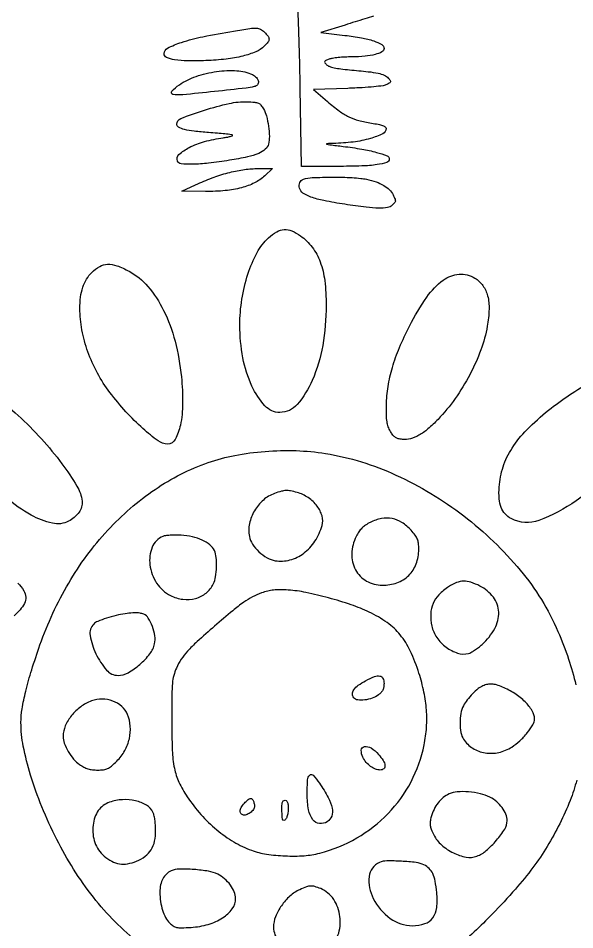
# Model space of a CAD drawing. Header units: inches. Extents: x 0 to 5940, y 0 to 4205.
# Drawn here: x 5453.5 to 5472.47, y 759.13 to 790.22 of the extents above; entities that cross this region are included whole.
import ezdxf

# ---------------------------------------------------------------- set-up
doc = ezdxf.new("R2010")
doc.units = ezdxf.units.IN
doc.header["$LTSCALE"] = 50
doc.header["$MEASUREMENT"] = 0
doc.layers.get('0').update_dxf_attribs({"color": 1})

# ---------------------------------------------------------------- blocks, each defined once
blk = doc.blocks.new('JACZ-COO-GE-001-CAR-LOGO-R00')
at = {"color": 8}
for points in [[(5446.11, 3268.3, 0.000604), (5442.01, 3267.04, 0.000622), (5437.3, 3265.57, 0.000612), (5432.57, 3264.09), (5421.07, 3260.46), (5432.5, 3259.16, -0.016264), (5440.38, 3258.01, -0.037146), (5446.19, 3256.51, -0.050764), (5449.97, 3254.79, -0.266417), (5451.07, 3252.88, -0.280984), (5450.11, 3251.3, -0.055312), (5446.88, 3250.07, -0.041112), (5442.06, 3249.23, -0.020712), (5435.88, 3248.93, 0.011255), (5432.55, 3248.84, 0.012058), (5429.3, 3248.59, 0.011676), (5426.52, 3248.24, 0.054172), (5424.96, 3247.84, 0.015179), (5423.36, 3247.17, 0.185651), (5422.9, 3246.71, 0.273701), (5422.97, 3246.16, 0.032333), (5423.81, 3245.21, 0.114301), (5425.03, 3244.45, 0.027794), (5427.32, 3243.8, 0.022326), (5430.5, 3243.24, 0.009903), (5434.73, 3242.78, -0.00453), (5443.59, 3241.9, -0.025251), (5448.31, 3241.14, -0.049285), (5451.19, 3240.23, -0.10767), (5453.06, 3238.89, -0.022836), (5454.01, 3237.73, -0.216903), (5454.15, 3237.13, -0.200616), (5453.78, 3236.6, -0.019329), (5452.4, 3235.79, -0.089613), (5450.67, 3235.23, -0.008968), (5446.31, 3234.72, -0.010066), (5440.7, 3234.28, -0.005513), (5433.8, 3233.96), (5417.53, 3233.38), (5424.2, 3227.67, 0.01793), (5429.87, 3223.16, 0.045109), (5434.38, 3220.42, 0.049846), (5439.03, 3218.69, 0.026374), (5445.07, 3217.44, -0.011409), (5448.32, 3216.87, -0.036902), (5450.42, 3216.29, -0.06052), (5451.68, 3215.66, -0.251317), (5452.07, 3214.93, -0.287157), (5450.47, 3212.38, -0.043388), (5444.57, 3210.12, -0.038454), (5436.45, 3208.46, -0.026444), (5427.07, 3207.78, 0.006747), (5423.9, 3207.67, 0.842855), (5423.87, 3207.46, 0.042301), (5425.28, 3207.17, 0.001073), (5431.71, 3206.37, -0.012428), (5440.54, 3205.08, -0.024147), (5447.49, 3203.54, -0.023142), (5452.53, 3201.91, -0.312466), (5453.57, 3200.4, -0.325676), (5452.36, 3198.74, -0.042431), (5447.86, 3197.7, -0.027645), (5440.5, 3197.07, -0.007731), (5428.96, 3196.88), (5411.85, 3196.88), (5411.26, 3234.13, 0.002299), (5410.96, 3248.94, 0.002907), (5410.53, 3262.63, 0.002301), (5410.06, 3274.1, 0.023476)], [(5542.63, 2905.11, -0.034016), (5539.51, 2895.4, -0.020557), (5534.59, 2884.38, -0.021841), (5528.62, 2873.58, -0.023141), (5521.85, 2863.56, -0.020514), (5513.47, 2853.24, -0.011787), (5502.58, 2841.48, -0.020941), (5484.89, 2824.7, -0.05237)], [(5334.78, 2827.53, -0.058878), (5312.99, 2849.4, -0.050387), (5295.56, 2876.88, -0.018999), (5288.5, 2892.42, -0.022961), (5283.12, 2907.51, -0.025288), (5279.67, 2921.21, -0.048881), (5278.57, 2932.46, -0.041543), (5279.11, 2938.93, -0.018491), (5280.83, 2947.32, -0.015487), (5283.65, 2957.44, -0.009083), (5287.6, 2969.38, -0.047986), (5301.23, 2998.78, -0.053814), (5319.79, 3023.85, -0.056681), (5342.29, 3043.29, -0.065357), (5367.57, 3056.09, -0.037776), (5380.17, 3059.48, -0.027583), (5394.54, 3061.39, -0.027144), (5409.34, 3061.72, -0.032308), (5423.24, 3060.38, -0.068138), (5456.74, 3050.14, -0.055233), (5488.93, 3030.7, -0.055645), (5515.84, 3004.87, -0.072068), (5533.73, 2975.76, -0.020105), (5538.76, 2962.65, -0.026728), (5542.21, 2950.36, -0.028112)], [(5277.01, 2998.8, -0.0652), (5279.89, 2995.14, -0.119426), (5280.82, 2992.1, -0.136211), (5280.18, 2989.13, -0.055291), (5278.12, 2986.05, -0.043457), (5275.26, 2983.22, -0.038772)]]:
    blk.add_lwpolyline(points, format="xyb", dxfattribs=at)
for points in [[(5394.26, 3260.7, -0.041939), (5395.95, 3258.82, -0.166541), (5396.43, 3257.37, -0.163035), (5395.92, 3255.9, -0.03977), (5394.18, 3253.98, -0.089461), (5390.12, 3251.35, -0.038798), (5383.98, 3249.31, -0.031799), (5376.07, 3247.89, -0.01858), (5366.47, 3247.14, -0.01359), (5357.69, 3247.02, -0.038101), (5351.56, 3247.57, -0.060092), (5347.74, 3248.69, -0.299706), (5346.57, 3250.47, -0.285907), (5348.23, 3253.14, -0.035587), (5354.84, 3255.82, -0.027775), (5365, 3258.51, -0.010267), (5379.57, 3261.21, -0.003732), (5387.37, 3262.43, -0.045504), (5390.38, 3262.6, -0.112599), (5392.31, 3262.09, -0.067935)], [(5388.57, 3240.52, -0.059734), (5389.55, 3239.91, -0.049669), (5390.43, 3239.06, -0.051719), (5391.08, 3238.1, -0.087889), (5391.38, 3237.18, -0.219824), (5390.94, 3235.69, -0.15731), (5389.42, 3234.79, -0.027463), (5385.55, 3234.13, -0.000978), (5370.57, 3232.45, -0.003621), (5355.4, 3230.9, -0.071488), (5350.73, 3231.12, -0.586969), (5350.24, 3232.59, -0.057195), (5353.82, 3235.69, -0.068346), (5361.75, 3239.64, -0.047078), (5371.54, 3241.96, -0.048151), (5381.17, 3242.36, -0.095308)], [(5393.84, 3224.17, -0.069178), (5395.2, 3220.84, -0.027835), (5396.16, 3216, -0.027845), (5396.58, 3211.08, -0.068722), (5396.19, 3207.49, -0.153644), (5394.65, 3204.98, -0.080289), (5391.51, 3203.04, -0.045822), (5386.24, 3201.39, -0.012434), (5377.66, 3199.77, -0.011549), (5367.75, 3198.39, -0.02545), (5360.13, 3197.89, -0.027409), (5354.63, 3198.12, -0.284451), (5352.91, 3199.43, -0.309676), (5353.65, 3202.52, -0.066281), (5358.44, 3205.82, -0.050246), (5365.81, 3208.68, -0.034647), (5374.59, 3210.48, 0.011367), (5376.49, 3210.77, 0.021715), (5377.99, 3211.11, 0.022963), (5379.03, 3211.44, 0.546355), (5379.09, 3211.69, 0.167604), (5378.6, 3211.93, 0.0027), (5375.51, 3212.29, 0.006738), (5371.88, 3212.64, 0.004378), (5367.68, 3212.96, -0.011613), (5360.81, 3213.57, -0.035696), (5356.22, 3214.42, -0.056688), (5353.41, 3215.51, -0.279241), (5352.57, 3216.9, -0.310624), (5354.46, 3219.64, -0.014262), (5365.75, 3223.61, -0.022577), (5377.52, 3226.79, -0.063092), (5386.02, 3227.58, -0.012497), (5389.61, 3227.37, -0.082108), (5391.36, 3226.93, -0.119572), (5392.56, 3226.01, -0.039101)], [(5394.41, 3192.42, -0.071254), (5389.54, 3189.04, -0.051481), (5383.36, 3186.7, -0.042334), (5375.66, 3185.34, -0.024078), (5366.21, 3184.95), (5355.07, 3185.03), (5361.57, 3188.1, -0.020506), (5369.36, 3191.4, -0.025131), (5376.89, 3193.81, -0.027265), (5384.01, 3195.29, -0.036723), (5390.57, 3195.8), (5398.07, 3195.82)], [(5442.77, 3190.77, -0.032207), (5447.28, 3189.52, -0.04898), (5450.96, 3187.82, -0.058501), (5453.71, 3185.74, -0.094951), (5455.4, 3183.36, -0.008733), (5456.32, 3181.23, -0.11903), (5456.45, 3180.4, -0.158513), (5456.16, 3179.7, -0.018823), (5455, 3178.45, -0.156081), (5452.71, 3177.27, -0.045977), (5448.74, 3176.98, -0.027252), (5442.56, 3177.42, -0.006618), (5432.44, 3178.85, -0.010277), (5422.47, 3180.6, -0.037559), (5416.29, 3182.31, -0.064485), (5412.57, 3184.21, -0.182713), (5410.93, 3186.56, -0.158859), (5411.11, 3189.18, -0.220826), (5412.8, 3190.75, -0.069189), (5416.97, 3191.51, -0.007506), (5426.77, 3191.76, -0.009545), (5431.26, 3191.73, -0.008663), (5435.88, 3191.52, -0.008708), (5440.02, 3191.19, -0.027382)], [(5411.4, 3163.89, -0.074983), (5416.97, 3158.41, -0.073017), (5420.74, 3151.49, -0.059058), (5422.89, 3142.54, -0.029259), (5423.57, 3130.85, -0.042994), (5421.92, 3111.7, -0.058962), (5416.98, 3095.14, -0.075305), (5409.84, 3083.68, -0.219083), (5401.57, 3079.88, -0.21174), (5394.49, 3083.02, -0.076855), (5388.3, 3092.4, -0.060951), (5384.01, 3105.91, -0.046495), (5382.57, 3121.38, -0.03929), (5383.54, 3133.73, -0.040073), (5386.43, 3145.69, -0.043242), (5390.8, 3155.9, -0.084182), (5396.2, 3162.89, -0.052812), (5400.11, 3165.8, -0.11766), (5403.63, 3166.88, -0.118966), (5407.23, 3166.26, -0.054666)], [(5329.93, 3147.03, -0.095849), (5338.9, 3139.77, -0.059872), (5346.32, 3128.41, -0.051757), (5351.76, 3113.8, -0.038266), (5354.78, 3096.8, -0.026327), (5355.38, 3084.1, -0.049485), (5354.31, 3073.9, -0.070772), (5351.86, 3067.09, -0.278043), (5348.2, 3064.88, -0.159646), (5343.78, 3066.32, -0.024289), (5336.49, 3072.25, -0.025711), (5328.46, 3080.21, -0.021964), (5320.84, 3089.38, -0.038698), (5314.89, 3098.62, -0.037973), (5310.38, 3108.72, -0.03892), (5307.56, 3119.13, -0.046201), (5306.59, 3129.26, -0.031063), (5306.91, 3134.77, -0.049022), (5307.94, 3139.38, -0.055929), (5309.71, 3143.24, -0.061258), (5312.24, 3146.48, -0.069689), (5315.99, 3149.31, -0.119522), (5319.74, 3150.34, -0.096232), (5324.12, 3149.64, -0.034363)], [(5494.23, 3143.78, -0.099129), (5498.04, 3140.22, -0.09263), (5500.3, 3135.38, -0.071954), (5501, 3129.01, -0.03499), (5500.14, 3120.85, -0.04505), (5497.09, 3109.61, -0.032986), (5491.81, 3097.8, -0.032223), (5484.84, 3086.46, -0.036519), (5476.73, 3076.6, -0.024799), (5471.93, 3072.04, -0.049371), (5467.64, 3069.03, -0.063208), (5463.65, 3067.41, -0.086313), (5459.8, 3067.07, -0.040074), (5457.86, 3067.39, -0.086731), (5456.48, 3068.01, -0.081129), (5455.33, 3069.08, -0.031754), (5454.12, 3070.88, -0.04569), (5453.08, 3073.1, -0.049108), (5452.49, 3075.42, -0.032946), (5452.23, 3078.49, -0.008928), (5452.22, 3083.38, -0.035579), (5453, 3092.22, -0.03134), (5455.03, 3101.24, -0.028495), (5458.4, 3110.73, -0.020219), (5463.2, 3120.96, -0.030027), (5471.45, 3134.75, -0.084553), (5479.23, 3142.8, -0.140319), (5486.76, 3145.6, -0.158845)], [(5570.22, 3098.95, -0.150427), (5573.85, 3094.85, -0.093671), (5575.39, 3088.55, -0.073793), (5574.64, 3080.71, -0.048902), (5571.62, 3072.17, -0.068879), (5559.54, 3053.55, -0.059897), (5542.33, 3037.88, -0.067057), (5524.65, 3028.57, -0.210048), (5511.54, 3029.4, -0.087211), (5508.6, 3031.63, -0.095373), (5506.72, 3034.67, -0.074381), (5505.8, 3038.82, -0.0331), (5505.79, 3044.42, -0.064217), (5507.66, 3054.02, -0.06262), (5511.91, 3062.92, -0.052803), (5518.94, 3071.68, -0.028786), (5529.21, 3080.9, -0.020981), (5539.2, 3088.21, -0.020559), (5549.83, 3094.71, -0.019124), (5559.44, 3099.59, -0.105714), (5565.07, 3100.85, -0.067069), (5566.05, 3100.73, -0.023896), (5567.41, 3100.3, -0.023208), (5568.87, 3099.69, -0.025332)], [(5256.16, 3093.89, -0.04467), (5266.1, 3087.7, -0.023961), (5277.22, 3078.45, -0.022806), (5288.26, 3067.36, -0.024084), (5298.03, 3055.5, -0.024839), (5305.17, 3044.87, -0.107368), (5307.61, 3037.71, -0.190912), (5306.19, 3032.43, -0.113732), (5301.16, 3028.17, -0.178126), (5293.51, 3027.21, -0.069311), (5283.41, 3031.08, -0.050562), (5271.49, 3039.33, -0.02597), (5258.3, 3051.84, -0.020781), (5250.29, 3061, -0.06355), (5245.99, 3068.02, -0.056071), (5243.3, 3076.36, -0.013633), (5240.82, 3090.64, -0.03831), (5240.73, 3092.01, -0.037452), (5240.85, 3093.39, -0.04002), (5241.14, 3094.59, -0.093894), (5241.58, 3095.39, -0.177771), (5243.72, 3096.64, -0.069305), (5247.2, 3096.76, -0.054845), (5251.5, 3095.83, -0.036544)], [(5399.07, 3041.38, 0.095634), (5393.73, 3038.24, 0.079697), (5389.53, 3033.16, 0.080265), (5387.16, 3027.06, 0.099453), (5387.08, 3020.98, 0.10019), (5388.56, 3017.33, 0.058008), (5391.62, 3013.69, 0.057408), (5395.5, 3010.81, 0.089589), (5399.4, 3009.41, 0.108289), (5406.36, 3009.74, 0.095441), (5412.91, 3012.94, 0.087649), (5418.22, 3018.64, 0.074406), (5421.64, 3026.14, 0.141125), (5421.64, 3030.67, 0.09158), (5419.28, 3035.39, 0.082123), (5415.07, 3039.39, 0.081515), (5409.79, 3041.83, 0.018973), (5406.65, 3042.58, 0.059503), (5404.48, 3042.75, 0.057489), (5402.31, 3042.4, 0.016865)], [(5444.53, 3027.63, 0.032548), (5442.32, 3026.32, 0.047084), (5440.57, 3024.88, 0.047084), (5439.12, 3023.13, 0.032548), (5437.82, 3020.92, 0.108228), (5435.73, 3012.77, 0.132736), (5437.5, 3005.14, 0.140994), (5442.74, 2999.75, 0.128383), (5450.25, 2997.73, 0.087554), (5457.23, 2998.9, 0.109657), (5462.79, 3002.39, 0.110054), (5466.33, 3007.88, 0.088702), (5467.57, 3014.81, 0.024822), (5467.43, 3017.71, 0.069948), (5466.95, 3019.69, 0.067342), (5465.93, 3021.49, 0.021789), (5463.97, 3023.86, 0.066242), (5459.6, 3027.57, 0.095239), (5454.9, 3029.45, 0.096214), (5449.87, 3029.45, 0.068877)], [(5345.96, 3020.96, 0.196256), (5340.9, 3015.79, 0.129763), (5339.82, 3007.45, 0.11321), (5343.04, 2998.75, 0.130422), (5349.61, 2992.86, 0.087334), (5355.53, 2991.04, 0.096421), (5361.49, 2991.46, 0.102981), (5366.56, 2994.01, 0.114509), (5369.96, 2998.3, 0.069205), (5371.05, 3001.76, 0.033775), (5371.51, 3006.38, 0.033686), (5371.35, 3010.95, 0.081296), (5370.47, 3014.21, 0.116675), (5368.37, 3016.91, 0.061276), (5364.73, 3019.18, 0.053018), (5360.01, 3020.78, 0.042123), (5354.68, 3021.52, 0.014043), (5351.99, 3021.59, 0.015404), (5349.39, 3021.5, 0.014964), (5347.18, 3021.29, 0.071322)], [(5481.79, 2997, 0.057194), (5477.18, 2993.22, 0.091379), (5474.37, 2989, 0.093072), (5473.27, 2984.11, 0.061314), (5473.78, 2978.35, 0.100699), (5476.15, 2972.92, 0.078935), (5480.63, 2968.28, 0.083446), (5486.06, 2965.47, 0.140164), (5491.15, 2965.31, 0.064459), (5492.37, 2965.79, 0.019307), (5494.08, 2966.82, 0.019008), (5495.94, 2968.14, 0.019524), (5497.67, 2969.59, 0.08215), (5503.68, 2977.14, 0.137163), (5505.56, 2984.98, 0.154543), (5503.04, 2992.01, 0.113337), (5496.64, 2997.34, 0.036759), (5492.32, 2999.15, 0.08654), (5488.87, 2999.67, 0.091963), (5485.59, 2998.98, 0.045448)], [(5392.9, 2994.1, 0.034913), (5388.55, 2992.18, 0.033032), (5384.42, 2989.65, 0.020078), (5379.19, 2985.63, 0.004421), (5370.57, 2978.28, 0.005343), (5362.26, 2970.92, 0.024091), (5357.66, 2966.34, 0.039407), (5354.72, 2962.56, 0.039963), (5352.43, 2958.38, 0.040942), (5351.18, 2954.84, 0.041792), (5350.53, 2951.16, 0.020226), (5350.25, 2945.66, 0.002625), (5350.19, 2933.88, 0.009032), (5350.46, 2919.23, 0.040233), (5351.47, 2910.69, 0.059657), (5353.61, 2904.14, 0.038277), (5357.54, 2897.17, 0.034909), (5364.06, 2888.74, 0.037032), (5371.57, 2881.48, 0.038717), (5379.71, 2875.71, 0.047738), (5388.11, 2871.71, 0.049788), (5395.18, 2869.91, 0.027044), (5404.1, 2869.05, 0.027004), (5413.13, 2869.16, 0.047062), (5420.51, 2870.36, 0.067579), (5438.16, 2877.6, 0.069955), (5453, 2889.21, 0.07077), (5463.93, 2904.34, 0.071832), (5470.14, 2921.84, 0.032606), (5471.26, 2930.21, 0.034967), (5471.24, 2938.45, 0.033535), (5470.05, 2946.91, 0.025844), (5467.67, 2955.92, 0.031349), (5463.53, 2966.51, 0.061931), (5458.75, 2974.14, 0.067409), (5452.54, 2979.97, 0.04417), (5444.07, 2984.94, 0.028217), (5435.5, 2988.42, 0.015776), (5424.75, 2991.72, 0.015758), (5414, 2994.29, 0.033842), (5405.57, 2995.44, 0.014221), (5401.64, 2995.59, 0.029183), (5398.56, 2995.45, 0.033428), (5395.81, 2994.97, 0.02628)], [(5328.07, 2984.18, 0.026478), (5323.78, 2983.38, 0.01956), (5319.14, 2982.06, 0.017261), (5315.04, 2980.56, 0.100431), (5313.13, 2979.3, 0.243284), (5311.41, 2973.89, 0.068241), (5314.16, 2965.17, 0.067285), (5319.22, 2957.38, 0.21846), (5324.68, 2954.88, 0.128767), (5329.45, 2956.13, 0.050368), (5335.06, 2960.07, 0.050267), (5339.84, 2965.14, 0.110482), (5342.08, 2969.95, 0.094282), (5342.19, 2973.66, 0.04874), (5341, 2978.18, 0.048714), (5339.08, 2982.14, 0.166041), (5336.9, 2983.94, 0.031702), (5335.15, 2984.48, 0.05242), (5333.61, 2984.69, 0.033453), (5331.65, 2984.61, 0.006291)], [(5451.07, 2950.99, -0.042451), (5450.93, 2949.29, -0.070769), (5450.49, 2947.92, -0.072528), (5449.69, 2946.76, -0.046924), (5448.48, 2945.66, -0.073496), (5445.5, 2944.05, -0.056346), (5441.89, 2943.19, -0.060385), (5438.6, 2943.18, -0.192203), (5436.71, 2944.21, -0.182109), (5436.07, 2946.05, -0.145663), (5436.73, 2948.06, -0.086493), (5438.83, 2950.18, -0.034), (5442.35, 2952.35, -0.026413), (5446.57, 2954.29, -0.134021), (5449.12, 2954.57, -0.255856), (5450.55, 2953.47, -0.103786)], [(5498.07, 2949.94, 0.074916), (5495.83, 2948.6, 0.028138), (5493.14, 2946.13, 0.028161), (5490.6, 2943.21, 0.04336), (5488.79, 2940.4, 0.0795), (5487.57, 2936.8, 0.044064), (5487.2, 2932.17, 0.044328), (5487.63, 2927.66, 0.099133), (5488.91, 2924.48, 0.108348), (5493.25, 2920.23, 0.100604), (5499.1, 2918.04, 0.095206), (5505.61, 2918.25, 0.086081), (5511.83, 2920.83, 0.046858), (5515.57, 2923.73, 0.03508), (5519.12, 2927.55, 0.03454), (5521.81, 2931.4, 0.135815), (5522.57, 2934.16, 0.138461), (5521.48, 2938.02, 0.059212), (5518.12, 2942.27, 0.051999), (5513.21, 2946.25, 0.045515), (5507.35, 2949.33, 0.025704), (5504.55, 2950.33, 0.056663), (5502.32, 2950.73, 0.065835), (5500.27, 2950.6, 0.047366)], [(5312.07, 2942.72, 0.072233), (5306.97, 2939.97, 0.063692), (5302.61, 2935.77, 0.066791), (5299.63, 2930.84, 0.100578), (5298.59, 2925.94, 0.090064), (5299.16, 2922.63, 0.044047), (5300.99, 2918.74, 0.043351), (5303.55, 2915.09, 0.066385), (5306.41, 2912.49, 0.031812), (5308.46, 2911.26, 0.045999), (5310.41, 2910.46, 0.044999), (5312.51, 2910.02, 0.028776), (5315.01, 2909.88, 0.027881), (5317.85, 2910.04, 0.081813), (5319.74, 2910.57, 0.070145), (5321.51, 2911.73, 0.016815), (5324.09, 2914.13, 0.067557), (5327.87, 2919.11, 0.072926), (5330.07, 2924.78, 0.075368), (5330.51, 2930.69, 0.079987), (5329.15, 2936.33, 0.111139), (5326.45, 2940.14, 0.093866), (5322.23, 2942.7, 0.089295), (5317.16, 2943.62, 0.088445)], [(5448.47, 2917.34, -0.038674), (5450.68, 2914.39, -0.114421), (5451.52, 2912.01, -0.241973), (5450.95, 2910.51, -0.184907), (5449.29, 2909.88, -0.092815), (5447.01, 2910.31, -0.066246), (5444.72, 2911.56, -0.060652), (5442.65, 2913.51, -0.054163), (5441.02, 2915.97, -0.129084), (5440.28, 2919.28, -0.351447), (5441.75, 2920.99, -0.189572), (5444.94, 2920.36, -0.07101)], [(5420.38, 2903.63, -0.024401), (5424.57, 2896.81, -0.075399), (5426.43, 2891.74, -0.132024), (5426.21, 2888.02, -0.168329), (5424.12, 2885.32, -0.175553), (5420.38, 2884.43, -0.20797), (5417.26, 2886.24, -0.115325), (5415.21, 2891.01, -0.04409), (5414.57, 2898.26, -0.013183), (5414.75, 2905.28, -0.195611), (5415.78, 2907.47, -0.417648), (5417.42, 2907.39, -0.033437)], [(5481.99, 2898.52, 0.065222), (5479.2, 2896.78, 0.055075), (5476.77, 2894.29, 0.05233), (5474.83, 2891.19, 0.047635), (5473.51, 2887.66, 0.030173), (5473.03, 2885.34, 0.071624), (5473.03, 2883.58, 0.06153), (5473.54, 2881.73, 0.01781), (5474.76, 2879.04, 0.095729), (5478.4, 2874.26, 0.067496), (5484.01, 2870.47, 0.070393), (5490.13, 2868.46, 0.13556), (5495.22, 2868.93, 0.088238), (5499.66, 2871.57, 0.038074), (5504.51, 2876.47, 0.036854), (5508.44, 2881.83, 0.140757), (5509.57, 2885.78, 0.094966), (5508.97, 2888.84, 0.062788), (5507.23, 2891.99, 0.058538), (5504.6, 2894.82, 0.058611), (5501.39, 2896.97, 0.060295), (5496.87, 2898.63, 0.037817), (5491.29, 2899.5, 0.038179), (5485.89, 2899.52, 0.088898)], [(5320.66, 2894.57, 0.075323), (5317.66, 2892.98, 0.078493), (5315.32, 2890.59, 0.073034), (5313.7, 2887.44, 0.054017), (5312.84, 2883.61, 0.051079), (5312.8, 2879.31, 0.063473), (5313.67, 2875.41, 0.065704), (5315.45, 2871.96, 0.060667), (5318.11, 2868.98, 0.058879), (5321.67, 2866.53, 0.081672), (5325.33, 2865.31, 0.081101), (5329.21, 2865.32, 0.057193), (5333.42, 2866.52, 0.062099), (5337.61, 2868.9, 0.094151), (5340.44, 2871.99, 0.089048), (5342.04, 2876.02, 0.050414), (5342.56, 2881.28, 0.018132), (5342.46, 2883.8, 0.01774), (5342.18, 2886.32, 0.017945), (5341.77, 2888.51, 0.061508), (5341.29, 2889.88, 0.144634), (5338.22, 2893.17, 0.077438), (5333.01, 2895.24, 0.069332), (5326.76, 2895.78, 0.071086)], [(5389.55, 2892.69, -0.165366), (5389.04, 2891.12, -0.072495), (5387.47, 2889.57, -0.073166), (5385.54, 2888.54, -0.179155), (5383.96, 2888.56, -0.17246), (5382.91, 2889.46, -0.182188), (5382.69, 2890.79, -0.10596), (5383.45, 2892.54, -0.040911), (5385.17, 2894.57, -0.016428), (5386.57, 2895.88, -0.097023), (5387.43, 2896.38, -0.214581), (5388.08, 2896.32, -0.124039), (5388.66, 2895.77, -0.043702), (5389, 2895.12, -0.026631), (5389.28, 2894.29, -0.026577), (5389.48, 2893.44, -0.042011)], [(5405.57, 2891.9, -0.030928), (5405.42, 2889.52, -0.053264), (5404.97, 2887.59, -0.073151), (5404.29, 2886.3, -0.240001), (5403.46, 2885.88, -0.389218), (5402.8, 2886.49, -0.014714), (5402.59, 2890.16, -0.017657), (5402.62, 2893.84, -0.187661), (5403.21, 2895.18, -0.216799), (5404.06, 2895.5, -0.223329), (5404.84, 2895.07, -0.109286), (5405.39, 2893.78, -0.047011)], [(5448.93, 2865.95, 0.271102), (5443.98, 2859.23, 0.147196), (5445.96, 2848.82, 0.114274), (5454.07, 2839.34, 0.160276), (5464.58, 2835.88, 0.081734), (5470.42, 2836.84, 0.153911), (5474.24, 2839.63, 0.131721), (5476.13, 2844.47, 0.05304), (5476.15, 2851.63, 0.020771), (5475.37, 2857.06, 0.062097), (5474.23, 2860.63, 0.088933), (5472.53, 2863.05, 0.083474), (5470.06, 2864.8, 0.08254), (5466.31, 2865.9, 0.016551), (5459.34, 2866.51, 0.015589), (5452.36, 2866.67, 0.100058)], [(5349.93, 2861.94, 0.089454), (5347.67, 2860.45, 0.080354), (5345.97, 2858.22, 0.071533), (5344.92, 2855.33, 0.051473), (5344.58, 2851.91, 0.033608), (5344.89, 2847.35, 0.042408), (5345.81, 2843.22, 0.047408), (5347.28, 2839.74, 0.072819), (5349.23, 2837.13, 0.048442), (5350.92, 2835.73, 0.098812), (5352.5, 2835.07, 0.056543), (5354.74, 2834.88, 0.007887), (5359.4, 2835.09, 0.055652), (5367.54, 2836.49, 0.073356), (5374.39, 2839.62, 0.09037), (5378.97, 2843.93, 0.160187), (5380.57, 2848.81, 0.100857), (5379.94, 2851.9, 0.058269), (5378.05, 2855.21, 0.055186), (5375.29, 2858.21, 0.063395), (5372.06, 2860.36, 0.075311), (5367.7, 2861.77, 0.022649), (5360.76, 2862.58, 0.021599), (5353.86, 2862.77, 0.097203)], [(5411.03, 2853, 0.076265), (5406.37, 2849.96, 0.057671), (5402.31, 2845.38, 0.05907), (5399.51, 2840.14, 0.093992), (5398.57, 2835.16, 0.187599), (5401.21, 2828.41, 0.108781), (5408.44, 2823.35, 0.105706), (5417.3, 2821.7, 0.169728), (5424.42, 2824.41, 0.134769), (5429.19, 2831.32, 0.113882), (5430.15, 2840.18, 0.11719), (5427.15, 2848.37, 0.148643), (5420.97, 2853.48, 0.024612), (5418.15, 2854.5, 0.08676), (5416.24, 2854.74, 0.077423), (5414.25, 2854.33, 0.01712)]]:
    blk.add_lwpolyline(points, format="xyb", close=True, dxfattribs=at)

msp = doc.modelspace()

# ---------------------------------------------------------------- block references
at = {"xscale": 0.07174195398747743, "yscale": 0.07174195398747743, "zscale": 0.07174195398747743}
msp.add_blockref('JACZ-COO-GE-001-CAR-LOGO-R00', (5074.895, 555.821), dxfattribs=at)

doc.saveas('drawing.dxf')
